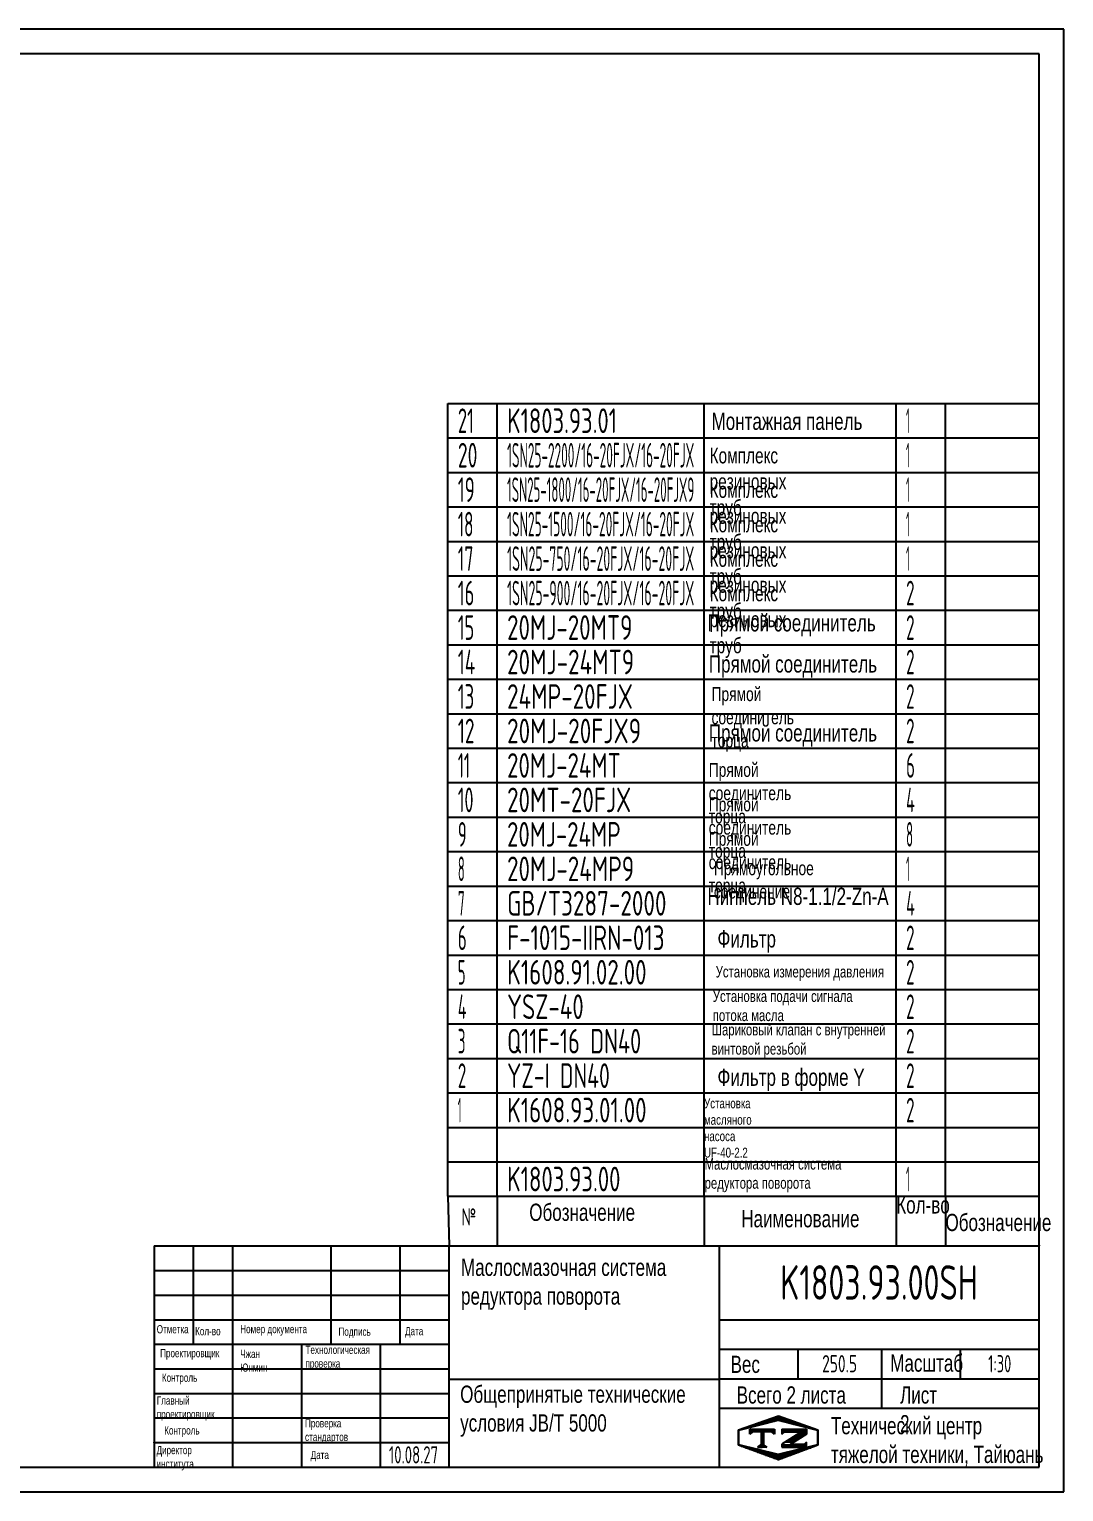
# Model space of a CAD drawing. Header units: millimetres. Extents: x 0 to 12600, y 0 to 8910.
# Drawn here: x 6300 to 12600, y 0 to 8910 of the extents above; entities that cross this region are included whole.
import ezdxf
from ezdxf.enums import TextEntityAlignment as Align

# ---------------------------------------------------------------- set-up
doc = ezdxf.new("R2010")
doc.units = ezdxf.units.MM
doc.header["$LTSCALE"] = 300
for name, color, linetype in [('01', 7, 'Continuous'), ('02', 1, 'Continuous'), ('11', 3, 'Continuous'), ('THICK', 7, 'Continuous')]:
    doc.layers.add(name, color=color, linetype=linetype)
doc.styles.get("Standard").update_dxf_attribs({"font": 'isocp', "width": 0.707, "bigfont": 'intecad.shx'})

# ---------------------------------------------------------------- blocks, each defined once
blk = doc.blocks.new('*U604')
at = {"layer": '01'}
for points in [[(415, 292), (25, 292)], [(415, 5), (415, 292)], [(25, 5), (415, 5)]]:
    blk.add_lwpolyline(points, dxfattribs=at)
at = {"layer": '02'}
for points in [[(420, 297), (0, 297)], [(420, 0), (420, 297)], [(0, 0), (420, 0)]]:
    blk.add_lwpolyline(points, dxfattribs=at)
blk = doc.blocks.new('*U607')
at = {"layer": '01'}
for p, q in [((0, -210), (0, 0)), ((3600, -210), (3600, 0))]:
    blk.add_line(p, q, dxfattribs=at)
at = {"layer": '02'}
for p, q in [((0, 0), (300, 0)), ((300, -210), (300, 0)), ((300, 0), (1560, 0)), ((1560, -210), (1560, 0)), ((1560, 0), (2730, 0)), ((2730, -210), (2730, 0)), ((2730, 0), (3030, 0)), ((3030, -210), (3030, 0)), ((3030, 0), (3600, 0))]:
    blk.add_line(p, q, dxfattribs=at)
blk = doc.blocks.new('*U608')
at = {"layer": '01'}
for p, q in [((0, -210), (0, 0)), ((3600, -210), (3600, 0))]:
    blk.add_line(p, q, dxfattribs=at)
at = {"layer": '02'}
for p, q in [((0, 0), (300, 0)), ((300, -210), (300, 0)), ((300, 0), (1560, 0)), ((1560, -210), (1560, 0)), ((1560, 0), (2730, 0)), ((2730, -210), (2730, 0)), ((2730, 0), (3030, 0)), ((3030, -210), (3030, 0)), ((3030, 0), (3600, 0))]:
    blk.add_line(p, q, dxfattribs=at)
blk = doc.blocks.new('*U609')
at = {"layer": '01'}
for p, q in [((0, -210), (0, 0)), ((3600, -210), (3600, 0))]:
    blk.add_line(p, q, dxfattribs=at)
at = {"layer": '02'}
for p, q in [((0, 0), (300, 0)), ((300, -210), (300, 0)), ((300, 0), (1560, 0)), ((1560, -210), (1560, 0)), ((1560, 0), (2730, 0)), ((2730, -210), (2730, 0)), ((2730, 0), (3030, 0)), ((3030, -210), (3030, 0)), ((3030, 0), (3600, 0))]:
    blk.add_line(p, q, dxfattribs=at)
blk = doc.blocks.new('*U610')
at = {"layer": '01'}
for p, q in [((0, -210), (0, 0)), ((3600, -210), (3600, 0))]:
    blk.add_line(p, q, dxfattribs=at)
at = {"layer": '02'}
for p, q in [((0, 0), (300, 0)), ((300, -210), (300, 0)), ((300, 0), (1560, 0)), ((1560, -210), (1560, 0)), ((1560, 0), (2730, 0)), ((2730, -210), (2730, 0)), ((2730, 0), (3030, 0)), ((3030, -210), (3030, 0)), ((3030, 0), (3600, 0))]:
    blk.add_line(p, q, dxfattribs=at)
blk = doc.blocks.new('*U611')
at = {"layer": '01'}
for p, q in [((0, -210), (0, 0)), ((3600, -210), (3600, 0))]:
    blk.add_line(p, q, dxfattribs=at)
at = {"layer": '02'}
for p, q in [((0, 0), (300, 0)), ((300, -210), (300, 0)), ((300, 0), (1560, 0)), ((1560, -210), (1560, 0)), ((1560, 0), (2730, 0)), ((2730, -210), (2730, 0)), ((2730, 0), (3030, 0)), ((3030, -210), (3030, 0)), ((3030, 0), (3600, 0))]:
    blk.add_line(p, q, dxfattribs=at)
blk = doc.blocks.new('*U612')
at = {"layer": '01'}
for p, q in [((0, -210), (0, 0)), ((3600, -210), (3600, 0))]:
    blk.add_line(p, q, dxfattribs=at)
at = {"layer": '02'}
for p, q in [((0, 0), (300, 0)), ((300, -210), (300, 0)), ((300, 0), (1560, 0)), ((1560, -210), (1560, 0)), ((1560, 0), (2730, 0)), ((2730, -210), (2730, 0)), ((2730, 0), (3030, 0)), ((3030, -210), (3030, 0)), ((3030, 0), (3600, 0))]:
    blk.add_line(p, q, dxfattribs=at)
blk = doc.blocks.new('*U613')
at = {"layer": '01'}
for p, q in [((0, -210), (0, 0)), ((3600, -210), (3600, 0))]:
    blk.add_line(p, q, dxfattribs=at)
at = {"layer": '02'}
for p, q in [((0, 0), (300, 0)), ((300, -210), (300, 0)), ((300, 0), (1560, 0)), ((1560, -210), (1560, 0)), ((1560, 0), (2730, 0)), ((2730, -210), (2730, 0)), ((2730, 0), (3030, 0)), ((3030, -210), (3030, 0)), ((3030, 0), (3600, 0))]:
    blk.add_line(p, q, dxfattribs=at)
blk = doc.blocks.new('*U614')
at = {"layer": '01'}
for p, q in [((0, -210), (0, 0)), ((3600, -210), (3600, 0))]:
    blk.add_line(p, q, dxfattribs=at)
at = {"layer": '02'}
for p, q in [((0, 0), (300, 0)), ((300, -210), (300, 0)), ((300, 0), (1560, 0)), ((1560, -210), (1560, 0)), ((1560, 0), (2730, 0)), ((2730, -210), (2730, 0)), ((2730, 0), (3030, 0)), ((3030, -210), (3030, 0)), ((3030, 0), (3600, 0))]:
    blk.add_line(p, q, dxfattribs=at)
blk = doc.blocks.new('*U615')
at = {"layer": '01'}
for p, q in [((0, -210), (0, 0)), ((3600, -210), (3600, 0))]:
    blk.add_line(p, q, dxfattribs=at)
at = {"layer": '02'}
for p, q in [((0, 0), (300, 0)), ((300, -210), (300, 0)), ((300, 0), (1560, 0)), ((1560, -210), (1560, 0)), ((1560, 0), (2730, 0)), ((2730, -210), (2730, 0)), ((2730, 0), (3030, 0)), ((3030, -210), (3030, 0)), ((3030, 0), (3600, 0))]:
    blk.add_line(p, q, dxfattribs=at)
blk = doc.blocks.new('*U616')
at = {"layer": '01'}
for p, q in [((0, -210), (0, 0)), ((3600, -210), (3600, 0))]:
    blk.add_line(p, q, dxfattribs=at)
at = {"layer": '02'}
for p, q in [((0, 0), (300, 0)), ((300, -210), (300, 0)), ((300, 0), (1560, 0)), ((1560, -210), (1560, 0)), ((1560, 0), (2730, 0)), ((2730, -210), (2730, 0)), ((2730, 0), (3030, 0)), ((3030, -210), (3030, 0)), ((3030, 0), (3600, 0))]:
    blk.add_line(p, q, dxfattribs=at)
blk = doc.blocks.new('*U617')
at = {"layer": '01'}
for p, q in [((0, -210), (0, 0)), ((3600, -210), (3600, 0))]:
    blk.add_line(p, q, dxfattribs=at)
at = {"layer": '02'}
for p, q in [((0, 0), (300, 0)), ((300, -210), (300, 0)), ((300, 0), (1560, 0)), ((1560, -210), (1560, 0)), ((1560, 0), (2730, 0)), ((2730, -210), (2730, 0)), ((2730, 0), (3030, 0)), ((3030, -210), (3030, 0)), ((3030, 0), (3600, 0))]:
    blk.add_line(p, q, dxfattribs=at)
blk = doc.blocks.new('*U618')
at = {"layer": '01'}
for p, q in [((0, -210), (0, 0)), ((3600, -210), (3600, 0))]:
    blk.add_line(p, q, dxfattribs=at)
at = {"layer": '02'}
for p, q in [((0, 0), (300, 0)), ((300, -210), (300, 0)), ((300, 0), (1560, 0)), ((1560, -210), (1560, 0)), ((1560, 0), (2730, 0)), ((2730, -210), (2730, 0)), ((2730, 0), (3030, 0)), ((3030, -210), (3030, 0)), ((3030, 0), (3600, 0))]:
    blk.add_line(p, q, dxfattribs=at)
blk = doc.blocks.new('*U619')
at = {"layer": '01'}
for p, q in [((0, -210), (0, 0)), ((3600, -210), (3600, 0))]:
    blk.add_line(p, q, dxfattribs=at)
at = {"layer": '02'}
for p, q in [((0, 0), (300, 0)), ((300, -210), (300, 0)), ((300, 0), (1560, 0)), ((1560, -210), (1560, 0)), ((1560, 0), (2730, 0)), ((2730, -210), (2730, 0)), ((2730, 0), (3030, 0)), ((3030, -210), (3030, 0)), ((3030, 0), (3600, 0))]:
    blk.add_line(p, q, dxfattribs=at)
blk = doc.blocks.new('*U620')
at = {"layer": '01'}
for p, q in [((0, -210), (0, 0)), ((3600, -210), (3600, 0))]:
    blk.add_line(p, q, dxfattribs=at)
at = {"layer": '02'}
for p, q in [((0, 0), (300, 0)), ((300, -210), (300, 0)), ((300, 0), (1560, 0)), ((1560, -210), (1560, 0)), ((1560, 0), (2730, 0)), ((2730, -210), (2730, 0)), ((2730, 0), (3030, 0)), ((3030, -210), (3030, 0)), ((3030, 0), (3600, 0))]:
    blk.add_line(p, q, dxfattribs=at)
blk = doc.blocks.new('*U621')
at = {"layer": '01'}
for p, q in [((0, -210), (0, 0)), ((3600, -210), (3600, 0))]:
    blk.add_line(p, q, dxfattribs=at)
at = {"layer": '02'}
for p, q in [((0, 0), (300, 0)), ((300, -210), (300, 0)), ((300, 0), (1560, 0)), ((1560, -210), (1560, 0)), ((1560, 0), (2730, 0)), ((2730, -210), (2730, 0)), ((2730, 0), (3030, 0)), ((3030, -210), (3030, 0)), ((3030, 0), (3600, 0))]:
    blk.add_line(p, q, dxfattribs=at)
blk = doc.blocks.new('*U622')
at = {"layer": '01'}
for p, q in [((0, -210), (0, 0)), ((3600, -210), (3600, 0))]:
    blk.add_line(p, q, dxfattribs=at)
at = {"layer": '02'}
for p, q in [((0, 0), (300, 0)), ((300, -210), (300, 0)), ((300, 0), (1560, 0)), ((1560, -210), (1560, 0)), ((1560, 0), (2730, 0)), ((2730, -210), (2730, 0)), ((2730, 0), (3030, 0)), ((3030, -210), (3030, 0)), ((3030, 0), (3600, 0))]:
    blk.add_line(p, q, dxfattribs=at)
blk = doc.blocks.new('*U623')
at = {"layer": '01'}
for p, q in [((0, -210), (0, 0)), ((3600, -210), (3600, 0))]:
    blk.add_line(p, q, dxfattribs=at)
at = {"layer": '02'}
for p, q in [((0, 0), (300, 0)), ((300, -210), (300, 0)), ((300, 0), (1560, 0)), ((1560, -210), (1560, 0)), ((1560, 0), (2730, 0)), ((2730, -210), (2730, 0)), ((2730, 0), (3030, 0)), ((3030, -210), (3030, 0)), ((3030, 0), (3600, 0))]:
    blk.add_line(p, q, dxfattribs=at)
blk = doc.blocks.new('*U624')
at = {"layer": '01'}
for p, q in [((0, -210), (0, 0)), ((3600, -210), (3600, 0))]:
    blk.add_line(p, q, dxfattribs=at)
at = {"layer": '02'}
for p, q in [((0, 0), (300, 0)), ((300, -210), (300, 0)), ((300, 0), (1560, 0)), ((1560, -210), (1560, 0)), ((1560, 0), (2730, 0)), ((2730, -210), (2730, 0)), ((2730, 0), (3030, 0)), ((3030, -210), (3030, 0)), ((3030, 0), (3600, 0))]:
    blk.add_line(p, q, dxfattribs=at)
blk = doc.blocks.new('*U625')
at = {"layer": '01'}
for p, q in [((0, -210), (0, 0)), ((3600, -210), (3600, 0))]:
    blk.add_line(p, q, dxfattribs=at)
at = {"layer": '02'}
for p, q in [((0, 0), (300, 0)), ((300, -210), (300, 0)), ((300, 0), (1560, 0)), ((1560, -210), (1560, 0)), ((1560, 0), (2730, 0)), ((2730, -210), (2730, 0)), ((2730, 0), (3030, 0)), ((3030, -210), (3030, 0)), ((3030, 0), (3600, 0))]:
    blk.add_line(p, q, dxfattribs=at)
blk = doc.blocks.new('*U626')
at = {"layer": '01'}
for p, q in [((0, -210), (0, 0)), ((3600, -210), (3600, 0))]:
    blk.add_line(p, q, dxfattribs=at)
at = {"layer": '02'}
for p, q in [((0, 0), (300, 0)), ((300, -210), (300, 0)), ((300, 0), (1560, 0)), ((1560, -210), (1560, 0)), ((1560, 0), (2730, 0)), ((2730, -210), (2730, 0)), ((2730, 0), (3030, 0)), ((3030, -210), (3030, 0)), ((3030, 0), (3600, 0))]:
    blk.add_line(p, q, dxfattribs=at)
blk = doc.blocks.new('*U627')
at = {"layer": '01'}
for p, q in [((0, -210), (0, 0)), ((3600, -210), (3600, 0))]:
    blk.add_line(p, q, dxfattribs=at)
at = {"layer": '02'}
for p, q in [((0, 0), (300, 0)), ((300, -210), (300, 0)), ((300, 0), (1560, 0)), ((1560, -210), (1560, 0)), ((1560, 0), (2730, 0)), ((2730, -210), (2730, 0)), ((2730, 0), (3030, 0)), ((3030, -210), (3030, 0)), ((3030, 0), (3600, 0))]:
    blk.add_line(p, q, dxfattribs=at)
blk = doc.blocks.new('*U628')
at = {"layer": '01'}
for p, q in [((0, -210), (0, 0)), ((3600, -210), (3600, 0))]:
    blk.add_line(p, q, dxfattribs=at)
at = {"layer": '02'}
for p, q in [((0, 0), (300, 0)), ((300, -210), (300, 0)), ((300, 0), (1560, 0)), ((1560, -210), (1560, 0)), ((1560, 0), (2730, 0)), ((2730, -210), (2730, 0)), ((2730, 0), (3030, 0)), ((3030, -210), (3030, 0)), ((3030, 0), (3600, 0))]:
    blk.add_line(p, q, dxfattribs=at)
blk = doc.blocks.new('*U629')
at = {"layer": '01'}
for p, q in [((0, -210), (0, 0)), ((0, 0), (300, 0)), ((300, 0), (1560, 0)), ((1560, 0), (2730, 0)), ((2730, 0), (3030, 0)), ((3030, 0), (3600, 0)), ((3600, -210), (3600, 0))]:
    blk.add_line(p, q, dxfattribs=at)
at = {"layer": '02'}
for p, q in [((300, -210), (300, 0)), ((1560, -210), (1560, 0)), ((2730, -210), (2730, 0)), ((3030, -210), (3030, 0))]:
    blk.add_line(p, q, dxfattribs=at)
blk = doc.blocks.new('*X633')
at = {"color": 0}
for p, q in [((127.06, 7.8), (132.06, 7.8)), ((127.06, 7.5), (132.06, 7.5)), ((127.06, 7.2), (127.32, 7.2)), ((128.77, 6), (130.57, 6)), ((129.23, 6.3), (131.04, 6.3)), ((129.7, 6.6), (131.51, 6.6)), ((130.16, 6.9), (131.98, 6.9)), ((130.62, 7.2), (132.06, 7.2)), ((127.84, 5.4), (129.64, 5.4)), ((128.3, 5.7), (130.1, 5.7))]:
    blk.add_line(p, q, dxfattribs=at)
blk = doc.blocks.new('*X634')
at = {"color": 0}
for p, q in [((127.06, 4.8), (132.06, 4.8)), ((127.06, 4.5), (132.06, 4.5)), ((131.84, 5.1), (132.06, 5.1))]:
    blk.add_line(p, q, dxfattribs=at)
blk = doc.blocks.new('*X632')
at = {"color": 0}
for p, q in [((122.34, 4.5), (123.72, 4.5)), ((122.82, 4.8), (123.24, 4.8))]:
    blk.add_line(p, q, dxfattribs=at)
blk = doc.blocks.new('*X631')
at = {"color": 0}
for p, q in [((120.53, 7.8), (125.53, 7.8)), ((120.53, 7.5), (125.53, 7.5)), ((120.53, 7.2), (120.79, 7.2)), ((125.27, 7.2), (125.53, 7.2))]:
    blk.add_line(p, q, dxfattribs=at)
blk = doc.blocks.new('*X630')
at = {"color": 0}
for p, q in [((121.52, 9), (123.12, 9)), ((122.38, 9.3), (124.32, 9.3)), ((123.24, 9.6), (125.52, 9.6)), ((124.1, 9.9), (128.52, 9.9)), ((124.97, 10.2), (127.67, 10.2)), ((125.83, 10.5), (126.82, 10.5)), ((127.02, 9.6), (129.37, 9.6)), ((128.22, 9.3), (130.22, 9.3)), ((129.42, 9), (131.07, 9)), ((118.22, 7.8), (118.32, 7.8)), ((118.22, 7.5), (118.27, 7.5)), ((118.22, 7.2), (118.27, 7.2)), ((118.22, 6.9), (118.27, 6.9)), ((118.22, 6.6), (118.27, 6.6)), ((118.22, 6.3), (118.27, 6.3)), ((118.22, 6), (118.27, 6)), ((118.94, 8.1), (119.52, 8.1)), ((119.8, 8.4), (120.72, 8.4)), ((120.66, 8.7), (121.92, 8.7)), ((130.62, 8.7), (131.92, 8.7)), ((131.82, 8.4), (132.77, 8.4)), ((133.02, 8.1), (133.62, 8.1)), ((134.22, 7.8), (134.32, 7.8)), ((134.27, 7.5), (134.32, 7.5)), ((134.27, 7.2), (134.32, 7.2)), ((134.27, 6.9), (134.32, 6.9)), ((134.27, 6.6), (134.32, 6.6)), ((134.27, 6.3), (134.32, 6.3)), ((134.27, 6), (134.32, 6)), ((118.22, 5.7), (118.27, 5.7)), ((118.22, 5.4), (118.27, 5.4)), ((118.22, 5.1), (118.27, 5.1)), ((118.22, 4.8), (118.27, 4.8)), ((118.79, 4.5), (119.42, 4.5)), ((119.61, 4.2), (120.62, 4.2)), ((120.43, 3.9), (121.82, 3.9)), ((121.26, 3.6), (123.02, 3.6)), ((122.08, 3.3), (124.22, 3.3)), ((122.91, 3), (125.42, 3)), ((127.12, 3), (129.7, 3)), ((128.32, 3.3), (130.51, 3.3)), ((129.52, 3.6), (131.32, 3.6)), ((130.72, 3.9), (132.14, 3.9)), ((131.92, 4.2), (132.95, 4.2)), ((133.12, 4.5), (133.76, 4.5)), ((134.27, 5.7), (134.32, 5.7)), ((134.27, 5.4), (134.32, 5.4)), ((134.27, 5.1), (134.32, 5.1)), ((134.27, 4.8), (134.32, 4.8)), ((123.73, 2.7), (128.89, 2.7)), ((124.55, 2.4), (128.07, 2.4)), ((125.38, 2.1), (127.26, 2.1)), ((126.2, 1.8), (126.45, 1.8))]:
    blk.add_line(p, q, dxfattribs=at)

msp = doc.modelspace()

# ---------------------------------------------------------------- linework, layer by layer
at = {"layer": '01'}
msp.add_line((8850, 1800), (8857.488, 1497.192), dxfattribs=at)
at = {"layer": '01', "color": 1}
for p, q in [((8850, 1800), (12450, 1800)), ((9150, 1800), (9150, 1497.192)), ((10410, 1800), (10410, 1497.192)), ((11580, 1800), (11580, 1497.192)), ((11880, 1800), (11880, 1497.192))]:
    msp.add_line(p, q, dxfattribs=at)
at = {"layer": '01'}
msp.add_point((12450, 1500), dxfattribs=at)
at = {"layer": 'THICK'}
for p, q in [((7061.232, 1497.192), (7061.232, 150)), ((7061.232, 1497.192), (12450, 1497.192)), ((7300.655, 1496.542), (7300.655, 1497.192)), ((7300.733, 898.44), (7300.733, 1497.192)), ((7540.234, 150), (7540.234, 1497.192)), ((8138.986, 898.44), (8138.986, 1497.192)), ((8558.112, 898.44), (8558.112, 1497.192)), ((8857.488, 150), (8857.488, 1497.192)), ((10504.056, 150), (10504.056, 1497.192)), ((12450, 150), (12450, 1497.192)), ((7061.232, 1048.128), (8857.488, 1048.128)), ((10504.056, 1048.128), (12450, 1048.128)), ((7061.232, 898.44), (8857.488, 898.44)), ((7959.36, 150), (7959.36, 898.44)), ((8438.362, 150), (8438.362, 898.44)), ((10504.056, 868.502), (12450, 868.502)), ((10983.058, 688.877), (10983.058, 868.502)), ((11491.997, 509.251), (11491.997, 868.502)), ((11970.998, 688.877), (11970.998, 868.502)), ((8857.488, 686.282), (10504.056, 686.282)), ((10504.056, 688.877), (12450, 688.877)), ((10504.056, 509.251), (12450, 509.251)), ((7061.232, 150), (12450, 150))]:
    msp.add_line(p, q, dxfattribs=at)
at = {"layer": 'THICK', "color": 3}
for p, q in [((7061.232, 1347.504), (8857.488, 1347.504)), ((7061.232, 1197.816), (8857.488, 1197.816)), ((7061.232, 748.752), (8857.488, 748.752)), ((7061.232, 599.064), (8857.488, 599.064)), ((7061.232, 449.376), (8857.488, 449.376)), ((10619.378, 377.708), (10862.023, 462.221)), ((10862.023, 462.221), (11101.518, 377.708)), ((10619.378, 283.591), (10619.378, 377.708)), ((10620.954, 375.805), (10860.454, 435.68)), ((10620.954, 285.992), (10620.954, 375.805)), ((10688.582, 350.561), (10688.582, 380.499)), ((10688.582, 380.499), (10838.27, 380.499)), ((10703.551, 365.53), (10688.582, 350.561)), ((10823.301, 365.53), (10703.551, 365.53)), ((10756.875, 365.673), (10756.875, 283.561)), ((10763.424, 365.673), (10763.424, 283.561)), ((10770.908, 365.673), (10770.908, 283.561)), ((10838.27, 350.561), (10823.301, 365.53)), ((10838.27, 380.499), (10838.27, 350.561)), ((10860.454, 435.68), (11099.955, 375.805)), ((10884.107, 380.499), (10884.107, 350.561)), ((10884.107, 380.499), (11033.795, 380.499)), ((10884.107, 350.561), (10899.075, 365.53)), ((11001.983, 365.53), (10884.107, 289.263)), ((10899.075, 365.53), (11001.983, 365.53)), ((11033.795, 380.499), (11033.795, 350.561)), ((11099.955, 375.805), (11099.955, 285.992)), ((11101.518, 377.708), (11101.518, 283.591)), ((7061.232, 299.688), (8857.488, 299.688)), ((10862.023, 195.236), (10619.378, 283.591)), ((10860.454, 226.117), (10620.954, 285.992)), ((10763.424, 290.404), (10734.423, 272.156)), ((10734.423, 272.156), (10763.424, 272.156)), ((10763.424, 290.404), (10792.425, 272.156)), ((10792.425, 272.156), (10763.424, 272.156)), ((11099.955, 285.992), (10860.454, 226.117)), ((11101.518, 283.591), (10862.023, 195.236)), ((10884.107, 289.263), (10884.107, 272.156)), ((10884.107, 272.156), (11033.791, 272.156)), ((10957.103, 301.768), (10934.225, 287.125)), ((11018.822, 287.125), (10934.225, 287.125)), ((11033.791, 350.847), (10957.103, 301.768)), ((11033.791, 302.094), (11018.822, 287.125)), ((11033.791, 272.156), (11033.791, 302.094))]:
    msp.add_line(p, q, dxfattribs=at)
for p in [(7061.232, 299.688), (7061.232, 150)]:
    msp.add_point(p, dxfattribs=at)

# ---------------------------------------------------------------- block references
at = {"layer": '01', "xscale": 30, "yscale": 30, "zscale": 30}
msp.add_blockref('*U604', (0, 0), dxfattribs=at)
at = {"layer": '01'}
for name, p in [('*U629', (8850, 6630)), ('*U628', (8850, 6420)), ('*U627', (8850, 6210)), ('*U626', (8850, 6000)), ('*U625', (8850, 5790)), ('*U624', (8850, 5580)), ('*U623', (8850, 5370)), ('*U622', (8850, 5160)), ('*U621', (8850, 4950)), ('*U620', (8850, 4740)), ('*U619', (8850, 4530)), ('*U618', (8850, 4320)), ('*U617', (8850, 4110)), ('*U616', (8850, 3900)), ('*U615', (8850, 3690)), ('*U614', (8850, 3480)), ('*U613', (8850, 3270)), ('*U612', (8850, 3060)), ('*U611', (8850, 2850)), ('*U610', (8850, 2640)), ('*U609', (8850, 2430)), ('*U608', (8850, 2220)), ('*U607', (8850, 2010))]:
    msp.add_blockref(name, p, dxfattribs=at)
at = {"layer": 'THICK', "color": 3, "xscale": 29.9376000000002, "yscale": 29.93759999999975, "zscale": 29.9376}
for name in ['*X630', '*X631', '*X633', '*X632', '*X634']:
    msp.add_blockref(name, (7080.166, 142.685), dxfattribs=at)

# ---------------------------------------------------------------- texts
at = {"layer": '01', "attachment_point": 1}
for s, insert, char_height in [('{\\fArial|b0|i0|c204|p34;\\C3;Монтажная панель}', (10455.154, 6574.184), 105), ('{\\fArial|b0|i0|c204|p34;\\C3;Прямой соединитель}', (10430.275, 5346.32), 105), ('{\\fArial|b0|i0|c204|p34;\\C3;Прямой соединитель}', (10438.595, 5095.629), 105), ('{\\fArial|b0|i0|c204|p34;\\C3;Прямой соединитель}', (10438.595, 4675.629), 105), ('{\\fArial|b0|i0|c204|p34;\\C3;Ниппель \\fArial|b0|i0|c0|p34;N8-1.1/2-Zn-A}', (10430.565, 3680.106), 105), ('{\\fArial|b0|i0|c204|p34;\\C3;Фильтр}', (10491.031, 3420.684), 105), ('{\\fArial|b0|i0|c204|p34;\\C3;Установка измерения давления}', (10480.371, 3203.274), 70), ('{\\fArial|b0|i0|c204|p34;\\C3;Установка подачи сигнала\\Pпотока масла}', (10462.587, 3054.017), 70), ('{\\fArial|b0|i0|c204|p34;\\C3;Шариковый клапан с внутренней\\Pвинтовой резьбой}', (10455.474, 2850), 70), ('{\\fArial|b0|i0|c204|p34;\\C3;Фильтр в форме \\fArial|b0|i0|c0|p34;Y}', (10491.042, 2577.818), 105), ('{\\fArial|b0|i0|c204|p34;\\C3;Маслосмазочная система\\Pредуктора поворота}', (10412.811, 2032.734), 70), ('{\\fArial|b0|i0|c204|p34;Кол-во}', (11580, 1800), 105), ('{\\fArial|b0|i0|c204|p34;Обозначение}', (11880, 1693.209), 105), ('{\\fArial|b0|i0|c204|p34;\\C3;Маслосмазочная система\\Pредуктора поворота}', (8929.435, 1419.889), 105), ('{\\fArial|b0|i0|c204|p34;Отметка}', (7076.246, 1015.02), 50), ('{\\fArial|b0|i0|c204|p34;Кол-во}', (7310.074, 1003.339), 50), ('{\\fArial|b0|i0|c204|p34;Номер документа}', (7584.818, 1015.989), 50), ('{\\fArial|b0|i0|c204|p34;Подпись}', (8183.303, 1000.417), 50), ('{\\fArial|b0|i0|c204|p34;Дата}', (8588.528, 1003.532), 50), ('{\\fArial|b0|i0|c204|p34;Проектировщик}', (7096.901, 869.348), 50), ('{\\fArial|b0|i0|c204|p34;Вес}', (10571.119, 828.772), 105), ('{\\fArial|b0|i0|c204|p34;Масштаб}', (11543.473, 836.245), 105), ('{\\fArial|b0|i0|c204|p34;Контроль}', (7107.811, 719.857), 50), ('{\\fArial|b0|i0|c204|p34;Общепринятые технические\\Pусловия \\fArial|b0|i0|c0|p34;JB/T 5000}', (8924.382, 646.82), 105), ('{\\fArial|b0|i0|c204|p34;Всего 2 листа}', (10608.518, 641.944), 105), ('{\\fArial|b0|i0|c204|p34;Главный\\Pпроектировщик}', (7076.647, 580.905), 50), ('{\\fArial|b0|i0|c204|p34;Технический центр\\Pтяжелой техники, Тайюань}', (11181.957, 455.115), 105), ('{\\fArial|b0|i0|c204|p34;Контроль}', (7121.845, 398.713), 50), ('{\\fArial|b0|i0|c204|p34;Проверка\\Pстандартов}', (7979.472, 442.185), 50), ('{\\fArial|b0|i0|c204|p34;Директор\\Pинститута}', (7075.089, 278.809), 50)]:
    msp.add_mtext(s, dxfattribs=dict(at, insert=insert, char_height=char_height))
for s, insert, char_height, width in [('{\\fArial|b0|i0|c204|p34;\\C3;Комплекс резиновых труб}', (10443.198, 6360.256), 95, 3.55684), ('{\\fArial|b0|i0|c204|p34;\\C3;Комплекс резиновых труб}', (10443.198, 6150.256), 95, 3.55684), ('{\\fArial|b0|i0|c204|p34;\\C3;Комплекс резиновых труб}', (10443.198, 5940.256), 95, 3.55684), ('{\\fArial|b0|i0|c204|p34;\\C3;Комплекс резиновых труб}', (10443.198, 5730.256), 95, 3.55684), ('{\\fArial|b0|i0|c204|p34;\\C3;Комплекс резиновых труб}', (10443.198, 5520.256), 95, 3.55684), ('{\\fArial|b0|i0|c204|p34;\\C3;Прямой соединитель торца}', (10455.173, 4902.105), 85, 3.55684), ('{\\fArial|b0|i0|c204|p34;\\C3;Прямой соединитель торца}', (10438.147, 4440.219), 85, 3.55684), ('{\\fArial|b0|i0|c204|p34;\\C3;Прямой соединитель торца}', (10438.147, 4230.219), 85, 3.55684), ('{\\fArial|b0|i0|c204|p34;\\C3;Прямой соединитель торца}', (10438.147, 4020.219), 85, 3.55684), ('{\\fArial|b0|i0|c204|p34;\\C3;Прямоугольное соединение}', (10469.409, 3841.202), 85, 3.55684), ('{\\fArial|b0|i0|c204|p34;\\C3;Установка масляного насоса \\fArial|b0|i0|c0|p34;UF-40-2.2}', (10409.213, 2395.986), 60, 3.55679), ('{\\Fisocp,intecad|c204;№}', (8932.373, 1726.754), 105, 3.55684), ('{\\fArial|b0|i0|c204|p34;Обозначение}', (9344.965, 1755.183), 105, 3.55684), ('{\\fArial|b0|i0|c204|p34;Наименование}', (10636.092, 1716.093), 105, 3.55684), ('{\\fArial|b0|i0|c204|p34;\\C3;Чжан Юнмин}', (7584.729, 864.676), 50, 1.55854), ('{\\fArial|b0|i0|c204|p34;Технологическая\\Pпроверка}', (7982.161, 889.592), 50, 1.55859), ('{\\fArial|b0|i0|c204|p34;Лист 2}', (11603.31, 641.944), 105, 2.49319), ('{\\fArial|b0|i0|c204|p34;Дата}', (8013.76, 249.093), 50, 1.55854)]:
    msp.add_mtext(s, dxfattribs=dict(at, insert=insert, char_height=char_height, width=width))
at = {"layer": '11'}
for s, height, width, p, p2 in [('21', 150, 0.623098, (8910, 6450), (9008.138, 6450)), ('K1803.93.01', 150, 0.69058, (9210, 6450), (9879.016, 6450)), ('1', 150, 0.404, (11640, 6450), (11661.21, 6450)), ('20', 150, 0.636567, (8910, 6240), (9029.432, 6240)), ('1SN25-2200/16-20FJX/16-20FJX', 150, 0.394805, (9210, 6240), (10350, 6240)), ('1', 150, 0.404, (11640, 6240), (11661.21, 6240)), ('19', 150, 0.612447, (8910, 6030), (9013.037, 6030)), ('1SN25-1800/16-20FJX/16-20FJX9', 150, 0.38342, (9210, 6030), (10350, 6030)), ('1', 150, 0.404, (11640, 6030), (11661.21, 6030)), ('18', 150, 0.606, (8910, 5820), (9005.445, 5820)), ('1SN25-1500/16-20FJX/16-20FJX', 150, 0.39895, (9210, 5820), (10350, 5820)), ('1', 150, 0.404, (11640, 5820), (11661.21, 5820)), ('17', 150, 0.606, (8910, 5610), (9005.445, 5610)), ('1SN25-750/16-20FJX/16-20FJX', 150, 0.409704, (9210, 5610), (10350, 5610)), ('1', 150, 0.404, (11640, 5610), (11661.21, 5610)), ('16', 150, 0.610556, (8910, 5400), (9010.706, 5400)), ('1SN25-900/16-20FJX/16-20FJX', 150, 0.409626, (9210, 5400), (10350, 5400)), ('2', 150, 0.562593, (11640, 5400), (11691.482, 5400)), ('15', 150, 0.609833, (8910, 5190), (9009.838, 5190)), ('20MJ-20MT9', 150, 0.694968, (9210, 5190), (9973.24, 5190)), ('2', 150, 0.562593, (11640, 5190), (11691.482, 5190)), ('14', 150, 0.614783, (8910, 4980), (9016.05, 4980)), ('20MJ-24MT9', 150, 0.69513, (9210, 4980), (9983.845, 4980)), ('2', 150, 0.562593, (11640, 4980), (11691.482, 4980)), ('13', 150, 0.609833, (8910, 4770), (9009.838, 4770)), ('24MP-20FJX', 150, 0.695014, (9210, 4770), (9976.253, 4770)), ('2', 150, 0.562593, (11640, 4770), (11691.482, 4770)), ('12', 150, 0.611465, (8910, 4560), (9011.814, 4560)), ('20MJ-20FJX9', 150, 0.695737, (9210, 4560), (10026.265, 4560)), ('2', 150, 0.562593, (11640, 4560), (11691.482, 4560)), ('11', 150, 0.582235, (8910, 4350), (8984.235, 4350)), ('20MJ-24MT', 150, 0.693752, (9210, 4350), (9902.018, 4350)), ('6', 150, 0.600695, (11640, 4350), (11694.027, 4350)), ('10', 150, 0.606076, (8910, 4140), (9005.529, 4140)), ('20MT-20FJX', 150, 0.694849, (9210, 4140), (9965.648, 4140)), ('4', 150, 0.543846, (11640, 4140), (11693.025, 4140)), ('9', 150, 0.579528, (8910, 3930), (8964.035, 3930)), ('20MJ-24MP', 150, 0.693752, (9210, 3930), (9902.018, 3930)), ('8', 150, 0.514182, (11640, 3930), (11682.42, 3930)), ('8', 150, 0.514182, (8910, 3720), (8952.42, 3720)), ('20MJ-24MP9', 150, 0.69513, (9210, 3720), (9983.845, 3720)), ('1', 150, 0.404, (11640, 3720), (11661.21, 3720)), ('7', 150, 0.514182, (8910, 3510), (8952.42, 3510)), ('GB/T3287-2000', 150, 0.699493, (9210, 3510), (10180.629, 3510)), ('4', 150, 0.543846, (11640, 3510), (11693.025, 3510)), ('6', 150, 0.600695, (8910, 3300), (8964.027, 3300)), ('F-1015-IIRN-013', 150, 0.695462, (9210, 3300), (10168.843, 3300)), ('2', 150, 0.562593, (11640, 3300), (11691.482, 3300)), ('5', 150, 0.527686, (8910, 3090), (8956.813, 3090)), ('K1608.91.02.00', 150, 0.694003, (9210, 3090), (10059.384, 3090)), ('2', 150, 0.562593, (11640, 3090), (11691.482, 3090)), ('4', 150, 0.543846, (8910, 2880), (8963.025, 2880)), ('YSZ-40', 150, 0.683696, (9210, 2880), (9676.704, 2880)), ('2', 150, 0.562593, (11640, 2880), (11691.482, 2880)), ('3', 150, 0.527686, (8910, 2670), (8956.813, 2670)), ('Q11F-16 DN40', 150, 0.693492, (9210, 2670), (10026.669, 2670)), ('2', 150, 0.562593, (11640, 2670), (11691.482, 2670)), ('2', 150, 0.562593, (8910, 2460), (8961.482, 2460)), ('YZ-I DN40', 150, 0.689473, (9210, 2460), (9835.779, 2460)), ('2', 150, 0.562593, (11640, 2460), (11691.482, 2460)), ('1', 150, 0.404, (8910, 2250), (8931.21, 2250)), ('K1608.93.01.00', 150, 0.694003, (9210, 2250), (10059.384, 2250)), ('2', 150, 0.562593, (11640, 2250), (11691.482, 2250)), ('K1803.93.00', 150, 0.691075, (9210, 1830), (9900.309, 1830)), ('1', 150, 0.404, (11640, 1830), (11661.21, 1830)), ('K1803.93.00SH', 210, 0.694159, (10873.066, 1170), (12076.934, 1170)), ('250.5', 105, 0.67755, (11128.591, 727.5), (11341.409, 727.5)), ('1:30', 105, 0.655288, (12139.448, 727.5), (12280.552, 727.5)), ('10.08.27', 105, 0.642055, (8490, 172.5), (8790, 172.5))]:
    msp.add_text(s, height=height, dxfattribs=dict(at, width=width)).set_placement(p, p2, align=Align.FIT)

doc.saveas('drawing.dxf')
